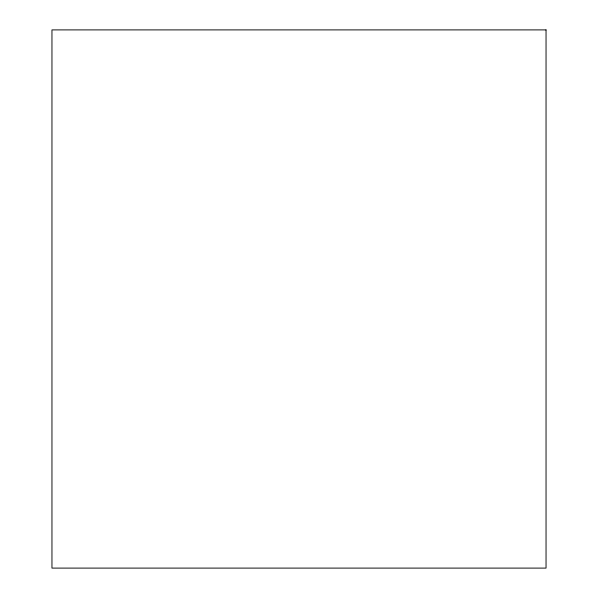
<?xml version="1.0" encoding="UTF-8"?>
<svg xmlns="http://www.w3.org/2000/svg" width="598" height="598" viewBox="0 0 598 598"><rect width="100%" height="100%" fill="white"/><g stroke="black" fill="none" stroke-linecap="round" stroke-linejoin="round"><path stroke-width="0.9" d="M546.041 29.9L51.959 29.9L51.959 568.1L546.041 568.1L546.041 29.9"/></g></svg>
